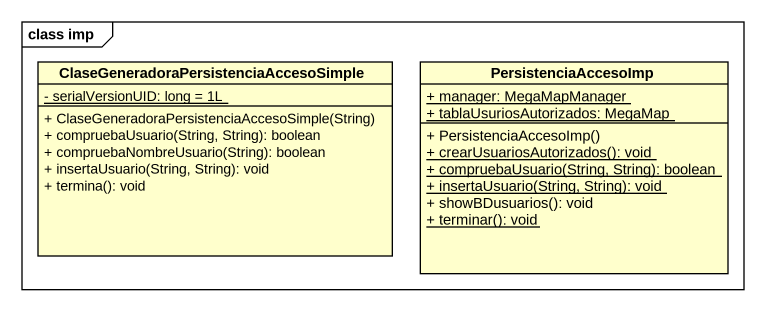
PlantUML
@startuml
mainframe class imp
hide circle
hide empty members
skinparam classAttributeIconSize 0
class "ClaseGeneradoraPersistenciaAccesoSimple" as ClaseGeneradoraPersistenciaA {
  {static} - serialVersionUID: long = 1L
  + ClaseGeneradoraPersistenciaAccesoSimple(String)
  + compruebaUsuario(String, String): boolean
  + compruebaNombreUsuario(String): boolean
  + insertaUsuario(String, String): void
  + termina(): void
}
class PersistenciaAccesoImp {
  {static} + manager: MegaMapManager
  {static} + tablaUsuriosAutorizados: MegaMap
  + PersistenciaAccesoImp()
  {static} + crearUsuariosAutorizados(): void
  {static} + compruebaUsuario(String, String): boolean
  {static} + insertaUsuario(String, String): void
  + showBDusuarios(): void
  {static} + terminar(): void
}
@enduml
